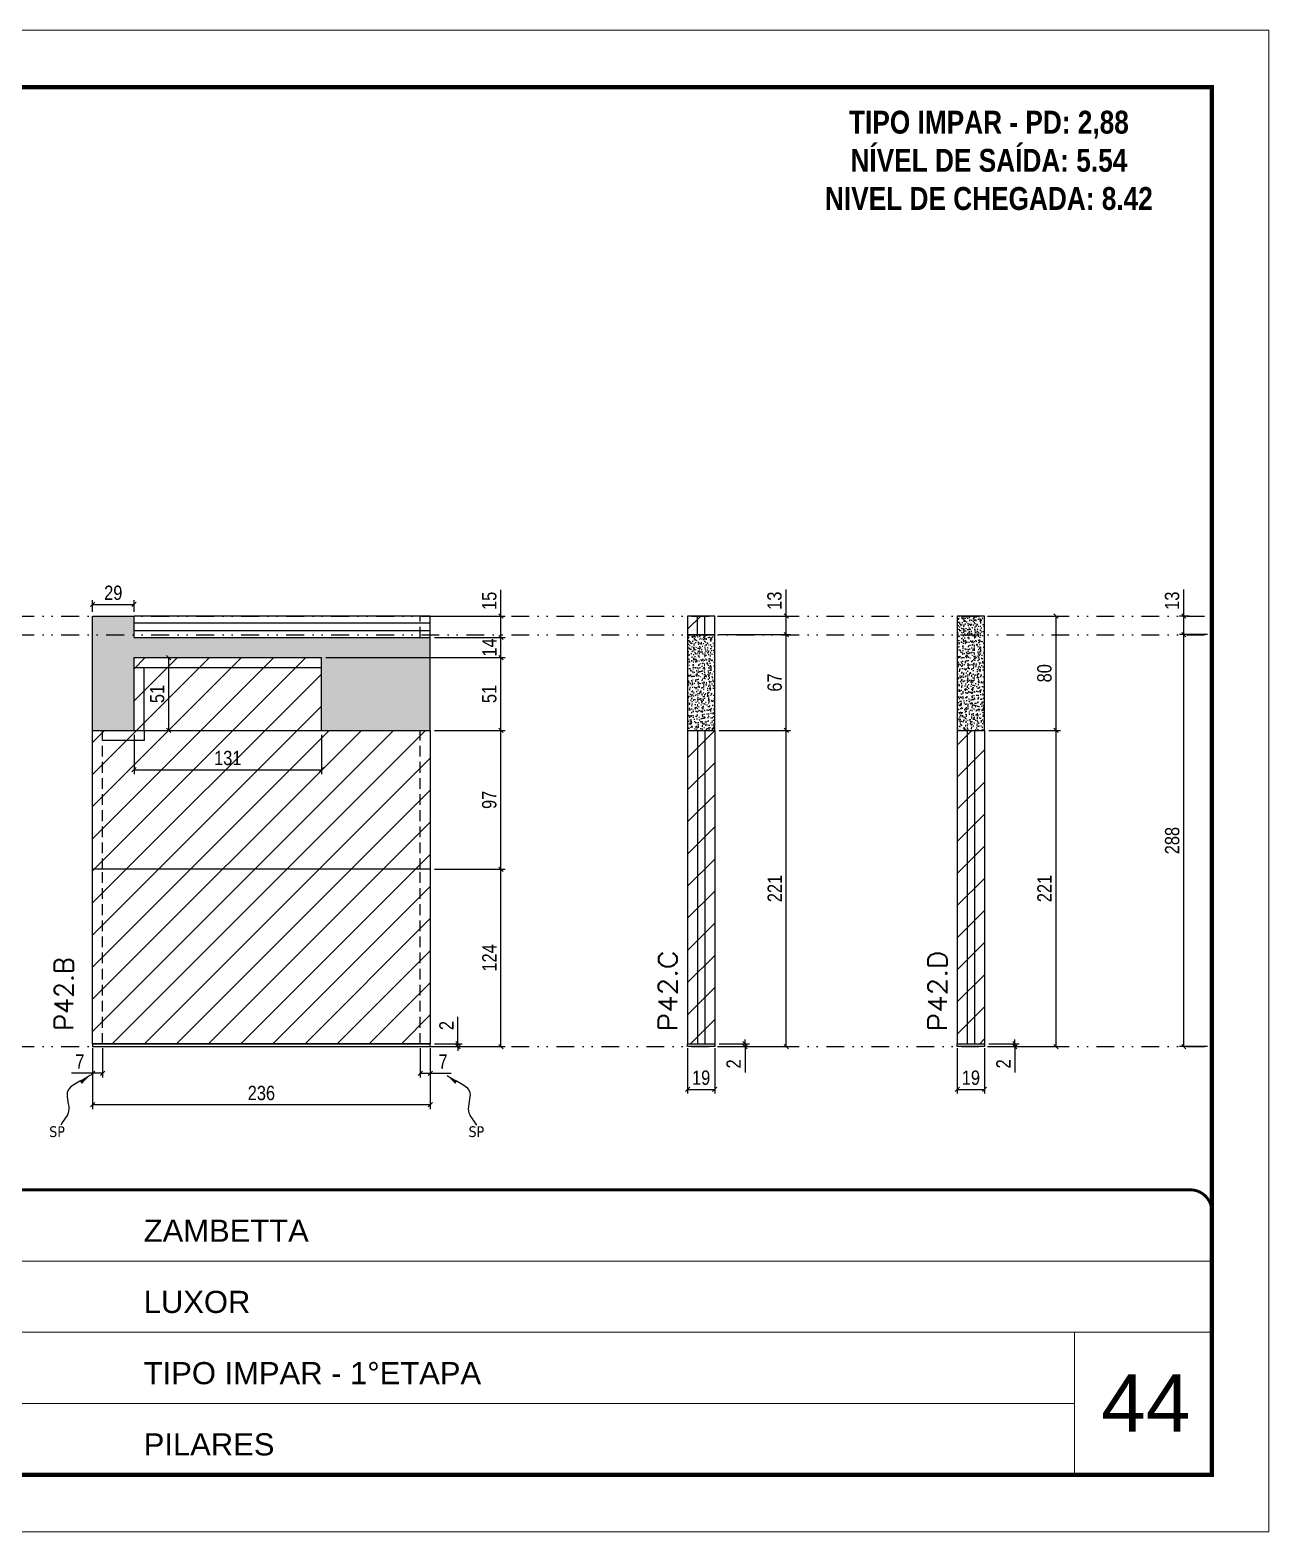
# Model space of a CAD drawing. Extents: x 14400 to 24104, y -21631 to 6985.
# Drawn here: x 19788 to 20653, y -5551 to -4501 of the extents above; entities that cross this region are included whole.
import ezdxf

# ---------------------------------------------------------------- set-up
doc = ezdxf.new("R2010")
doc.units = 0
for name, pattern in [('CONTINUO', [0]), ('DASHED', [0.75, 0.5, -0.25]), ('DIVIDE2', [0.625, 0.25, -0.125, 0, -0.125, 0, -0.125]), ('HIDDEN', [0.375, 0.25, -0.125])]:
    doc.linetypes.add(name, pattern=pattern)
for name, color, linetype, lineweight in [('CARIMBO', 255, 'Continuous', 9), ('Folhas', 255, 'Continuous', 9), ('Hachura', 251, 'Continuous', 9), ('SARRAFO DE PRESSAO', 251, 'DASHED', 9), ('Texto Seção', 7, 'Continuous', 15)]:
    doc.layers.add(name, color=color, linetype=linetype, lineweight=lineweight)
for name, color, linetype in [('COTA', 241, 'Continuous'), ('NOMENCLATURA', 7, 'Continuous'), ('Nível', 160, 'Continuous'), ('Painéis', 200, 'Continuous'), ('SARR_2.2x7', 40, 'Continuous'), ('Sarrafo de Pressão', 42, 'HIDDEN'), ('texto', 7, 'Continuous')]:
    doc.layers.add(name, color=color, linetype=linetype)
doc.styles.add('ARIAL', font='arial.ttf')
doc.styles.add('COTA TECNICA', font='techl___.ttf', dxfattribs={"height": 10})
doc.styles.add('COTA TECNICA-50', font='techl___.ttf', dxfattribs={"height": 10})
doc.styles.add('REGUA-120', font='ROMANS.shx', dxfattribs={"height": 15})
doc.styles.add('ROMANC', font='techb___.ttf', dxfattribs={"height": 2.5})
doc.styles.get("Standard").update_dxf_attribs({"font": 'arial.ttf'})
doc.dimstyles.new('COTA PAINEL-50', dxfattribs={"dimtxt": 10, "dimasz": 3, "dimexe": 3, "dimexo": 3, "dimgap": 3, "dimtad": 1, "dimdec": 1, "dimzin": 12, "dimdsep": 46, "dimtxsty": 'COTA TECNICA-50', "dimblk1": 'OBLIQUE', "dimblk2": 'OBLIQUE', "dimsah": 1, "dimcen": 0.9, "dimclrd": 4, "dimclre": 4, "dimclrt": 240, "dimadec": 1, "dimazin": 3, "dimtfac": 1, "dimtdec": 1, "dimtmove": 0, "dimatfit": 3, "dimfxl": 1, "dimtolj": 1, "dimtzin": 12, "dimarcsym": 0})
doc.dimstyles.new('PAINEL', dxfattribs={"dimtxt": 10, "dimasz": 3, "dimexe": 3, "dimexo": 3, "dimgap": 3, "dimtad": 1, "dimdec": 1, "dimzin": 12, "dimdsep": 46, "dimtxsty": 'COTA TECNICA', "dimblk1": 'OBLIQUE', "dimblk2": 'OBLIQUE', "dimsah": 1, "dimcen": 0.9, "dimclrd": 4, "dimclre": 4, "dimclrt": 240, "dimadec": 1, "dimazin": 3, "dimtfac": 1, "dimtdec": 1, "dimtmove": 0, "dimatfit": 3, "dimfxl": 1, "dimtolj": 1, "dimtzin": 12, "dimarcsym": 0})
doc.dimstyles.get("Standard").update_dxf_attribs({"dimtxt": 0.18, "dimasz": 0.18, "dimexe": 0.18, "dimexo": 0.0625, "dimgap": 0.09, "dimtad": 0, "dimtih": 1, "dimtoh": 1, "dimdec": 4, "dimzin": 0, "dimdsep": 46, "dimtxsty": 'Standard', "dimcen": 0.09, "dimadec": 0, "dimazin": 0, "dimtfac": 1, "dimtdec": 4, "dimtofl": 0, "dimtmove": 0, "dimatfit": 3, "dimfxl": 1, "dimtolj": 1, "dimtzin": 0, "dimarcsym": 0})

# ---------------------------------------------------------------- blocks, each defined once
blk = doc.blocks.new('9999999999')
at = {"color": 30, "linetype": 'CONTINUO'}
for p, q in [((98564.6, 34379.6), (99584, 34379.6)), ((98564.6, 34329.8), (99488, 34329.8)), ((99584, 34329.8), (99488, 34329.8)), ((99488, 34329.8), (99488, 34230.2)), ((98564.6, 34280), (99488, 34280))]:
    blk.add_line(p, q, dxfattribs=at)
at = {"color": 30, "linetype": 'CONTINUO', "const_width": 2}
blk.add_lwpolyline([(99584, 34230.2), (99584, 34414.4, 0.414214), (99569, 34429.4), (98229, 34429.4, 0.414214), (98214, 34414.4), (98214, 34245.2, 0.414214), (98229, 34230.2), (99584, 34230.2)], format="xyb", dxfattribs=at)
at = {"layer": 'Folhas'}
blk.add_lwpolyline([(98139, 34190.2), (99624, 34190.2), (99624, 35240.2), (98139, 35240.2)], close=True, dxfattribs=at)
at = {"layer": 'Folhas', "color": 30, "const_width": 3}
blk.add_lwpolyline([(98214, 34230.2), (99584, 34230.2), (99584, 35200.2), (98214, 35200.2)], close=True, dxfattribs=at)
at = {"color": 7, "linetype": 'Continuous', "ltscale": 5, "style": 'ARIAL'}
for s, height, p in [('ZAMBETTA', 15.48, (98837.7, 34393.1)), ('LUXOR', 15.48, (98837.7, 34343.3)), ('TIPO IMPAR - 1°ETAPA', 15.483, (98837.7, 34293.5)), ('PILARES', 15.48, (98837.7, 34243.7))]:
    blk.add_text(s, height=height, dxfattribs=at).set_placement(p)
blk = doc.blocks.new('_Oblique')
at = {"color": 0, "linetype": 'ByBlock', "lineweight": -2}
blk.add_line((-0.5, -0.5), (0.5, 0.5), dxfattribs=at)
blk = doc.blocks.new('*D2076')
at = {"layer": 'COTA', "color": 4, "lineweight": -2, "transparency": 16777216}
for p, q in [((20610.5, -4923.7), (20591, -4923.7)), ((20594, -5211.7), (20594, -4923.7)), ((20610.5, -5211.7), (20591, -5211.7))]:
    blk.add_line(p, q, dxfattribs=at)
at = {"layer": 'Defpoints', "color": 0, "transparency": 16777216}
for p in [(20594, -4923.7), (20613.5, -4923.7), (20613.5, -5211.7)]:
    blk.add_point(p, dxfattribs=at)
at = {"layer": 'COTA', "color": 4, "lineweight": -2, "transparency": 16777216, "xscale": 3, "yscale": 3, "zscale": 3}
for p, rotation in [((20594, -4923.7), 90), ((20594, -5211.7), 270)]:
    blk.add_blockref('_Oblique', p, dxfattribs=dict(at, rotation=rotation))
at = {"layer": 'COTA', "color": 240, "transparency": 16777216, "insert": (20585.9, -5067.7), "char_height": 10, "attachment_point": 5, "rotation": 90, "style": 'COTA TECNICA'}
blk.add_mtext('\\A1;288', dxfattribs=at)
blk = doc.blocks.new('*D2084')
at = {"layer": 'COTA', "color": 4, "lineweight": -2, "transparency": 16777216}
for p, q in [((19831.4, -5212.7), (19831.4, -5255.4)), ((20067.4, -5212.7), (20067.4, -5255.4)), ((20067.4, -5252.4), (19831.4, -5252.4))]:
    blk.add_line(p, q, dxfattribs=at)
at = {"layer": 'Defpoints', "color": 0, "transparency": 16777216}
for p in [(19831.4, -5209.7), (20067.4, -5209.7), (19831.4, -5252.4)]:
    blk.add_point(p, dxfattribs=at)
at = {"layer": 'COTA', "color": 4, "lineweight": -2, "transparency": 16777216, "xscale": 3, "yscale": 3, "zscale": 3, "rotation": 180}
blk.add_blockref('_Oblique', (19831.4, -5252.4), dxfattribs=at)
at = {"layer": 'COTA', "color": 4, "lineweight": -2, "transparency": 16777216, "xscale": 3, "yscale": 3, "zscale": 3}
blk.add_blockref('_Oblique', (20067.4, -5252.4), dxfattribs=at)
at = {"layer": 'COTA', "color": 240, "transparency": 16777216, "insert": (19949.4, -5244.2), "char_height": 10, "attachment_point": 5, "style": 'COTA TECNICA'}
blk.add_mtext('\\A1;236', dxfattribs=at)
blk = doc.blocks.new('*D2085')
at = {"layer": 'COTA', "color": 4, "lineweight": -2, "transparency": 16777216}
for p, q in [((20060.4, -5212.7), (20060.4, -5233.3)), ((20067.4, -5214.7), (20067.4, -5233.3)), ((20060.4, -5230.3), (20067.4, -5230.3)), ((20067.4, -5230.3), (20082.1, -5230.3))]:
    blk.add_line(p, q, dxfattribs=at)
at = {"layer": 'Defpoints', "color": 0, "transparency": 16777216}
for p in [(20060.4, -5209.7), (20067.4, -5211.7), (20067.4, -5230.3)]:
    blk.add_point(p, dxfattribs=at)
at = {"layer": 'COTA', "color": 4, "lineweight": -2, "transparency": 16777216, "xscale": 3, "yscale": 3, "zscale": 3, "rotation": 180}
blk.add_blockref('_Oblique', (20060.4, -5230.3), dxfattribs=at)
at = {"layer": 'COTA', "color": 4, "lineweight": -2, "transparency": 16777216, "xscale": 3, "yscale": 3, "zscale": 3}
blk.add_blockref('_Oblique', (20067.4, -5230.3), dxfattribs=at)
at = {"layer": 'COTA', "color": 240, "transparency": 16777216, "insert": (20076.3, -5222.2), "char_height": 10, "attachment_point": 5, "style": 'COTA TECNICA-50'}
blk.add_mtext('\\A1;7', dxfattribs=at)
blk = doc.blocks.new('*D2086')
at = {"layer": 'COTA', "color": 4, "lineweight": -2, "transparency": 16777216}
for p, q in [((19831.4, -5214.7), (19831.4, -5233.3)), ((19838.4, -5212.7), (19838.4, -5233.3)), ((19831.4, -5230.3), (19816.7, -5230.3)), ((19838.4, -5230.3), (19831.4, -5230.3))]:
    blk.add_line(p, q, dxfattribs=at)
at = {"layer": 'Defpoints', "color": 0, "transparency": 16777216}
for p in [(19831.4, -5211.7), (19838.4, -5209.7), (19831.4, -5230.3)]:
    blk.add_point(p, dxfattribs=at)
at = {"layer": 'COTA', "color": 4, "lineweight": -2, "transparency": 16777216, "xscale": 3, "yscale": 3, "zscale": 3, "rotation": 180}
blk.add_blockref('_Oblique', (19831.4, -5230.3), dxfattribs=at)
at = {"layer": 'COTA', "color": 4, "lineweight": -2, "transparency": 16777216, "xscale": 3, "yscale": 3, "zscale": 3}
blk.add_blockref('_Oblique', (19838.4, -5230.3), dxfattribs=at)
at = {"layer": 'COTA', "color": 240, "transparency": 16777216, "insert": (19822.5, -5222.2), "char_height": 10, "attachment_point": 5, "style": 'COTA TECNICA-50'}
blk.add_mtext('\\A1;7', dxfattribs=at)
blk = doc.blocks.new('*D2088')
at = {"layer": 'COTA', "color": 4, "linetype": 'ByBlock', "lineweight": -2, "transparency": 16777216}
for p, q in [((20070.4, -5087.7), (20119.8, -5087.7)), ((20116.8, -5211.7), (20116.8, -5087.7)), ((20070.4, -5211.7), (20119.8, -5211.7))]:
    blk.add_line(p, q, dxfattribs=at)
at = {"layer": 'Defpoints', "color": 0, "linetype": 'ByBlock', "transparency": 16777216}
for p in [(20067.4, -5087.7), (20116.8, -5087.7), (20067.4, -5211.7)]:
    blk.add_point(p, dxfattribs=at)
at = {"layer": 'COTA', "color": 4, "linetype": 'ByBlock', "lineweight": -2, "transparency": 16777216, "xscale": 3, "yscale": 3, "zscale": 3}
for p, rotation in [((20116.8, -5087.7), 90), ((20116.8, -5211.7), 270)]:
    blk.add_blockref('_Oblique', p, dxfattribs=dict(at, rotation=rotation))
at = {"layer": 'COTA', "color": 240, "linetype": 'ByBlock', "transparency": 16777216, "insert": (20108.7, -5149.7), "char_height": 10, "attachment_point": 5, "rotation": 90, "style": 'COTA TECNICA'}
blk.add_mtext('\\A1;124', dxfattribs=at)
blk = doc.blocks.new('*D2087')
at = {"layer": 'COTA', "color": 4, "lineweight": -2, "transparency": 16777216}
for p, q in [((20086.7, -5209.7), (20086.7, -5190.9)), ((20070.4, -5209.7), (20089.7, -5209.7)), ((20070.4, -5211.7), (20089.7, -5211.7)), ((20086.7, -5211.7), (20086.7, -5209.7)), ((20086.7, -5211.7), (20086.7, -5214.7))]:
    blk.add_line(p, q, dxfattribs=at)
at = {"layer": 'Defpoints', "color": 0, "transparency": 16777216}
for p in [(20067.4, -5209.7), (20067.4, -5211.7), (20086.7, -5211.7)]:
    blk.add_point(p, dxfattribs=at)
at = {"layer": 'COTA', "color": 4, "lineweight": -2, "transparency": 16777216, "xscale": 3, "yscale": 3, "zscale": 3}
for p, rotation in [((20086.7, -5209.7), 270), ((20086.7, -5211.7), 90)]:
    blk.add_blockref('_Oblique', p, dxfattribs=dict(at, rotation=rotation))
at = {"layer": 'COTA', "color": 240, "transparency": 16777216, "insert": (20078.7, -5197), "char_height": 10, "attachment_point": 5, "rotation": 90, "style": 'COTA TECNICA-50'}
blk.add_mtext('\\A1;2', dxfattribs=at)
blk = doc.blocks.new('*D2089')
at = {"layer": 'COTA', "color": 4, "linetype": 'ByBlock', "lineweight": -2, "transparency": 16777216}
for p, q in [((20070.4, -5087.7), (20119.8, -5087.7)), ((20116.8, -5211.7), (20116.8, -5087.7)), ((20070.4, -5211.7), (20119.8, -5211.7))]:
    blk.add_line(p, q, dxfattribs=at)
at = {"layer": 'Defpoints', "color": 0, "linetype": 'ByBlock', "transparency": 16777216}
for p in [(20067.4, -5087.7), (20116.8, -5087.7), (20067.4, -5211.7)]:
    blk.add_point(p, dxfattribs=at)
at = {"layer": 'COTA', "color": 4, "linetype": 'ByBlock', "lineweight": -2, "transparency": 16777216, "xscale": 3, "yscale": 3, "zscale": 3}
for p, rotation in [((20116.8, -5087.7), 90), ((20116.8, -5211.7), 270)]:
    blk.add_blockref('_Oblique', p, dxfattribs=dict(at, rotation=rotation))
at = {"layer": 'COTA', "color": 240, "linetype": 'ByBlock', "transparency": 16777216, "insert": (20108.7, -5149.7), "char_height": 10, "attachment_point": 5, "rotation": 90, "style": 'COTA TECNICA'}
blk.add_mtext('\\A1;124', dxfattribs=at)
blk = doc.blocks.new('*D2090')
at = {"layer": 'COTA', "color": 4, "lineweight": -2, "transparency": 16777216}
for p, q in [((19863.4, -4939.7), (19887.7, -4939.7)), ((19884.7, -4990.7), (19884.7, -4939.7)), ((19863.4, -4990.7), (19887.7, -4990.7))]:
    blk.add_line(p, q, dxfattribs=at)
at = {"layer": 'Defpoints', "color": 0, "transparency": 16777216}
for p in [(19860.4, -4939.7), (19884.7, -4939.7), (19860.4, -4990.7)]:
    blk.add_point(p, dxfattribs=at)
at = {"layer": 'COTA', "color": 4, "lineweight": -2, "transparency": 16777216, "xscale": 3, "yscale": 3, "zscale": 3}
for p, rotation in [((19884.7, -4939.7), 90), ((19884.7, -4990.7), 270)]:
    blk.add_blockref('_Oblique', p, dxfattribs=dict(at, rotation=rotation))
at = {"layer": 'COTA', "color": 240, "transparency": 16777216, "insert": (19876.6, -4965.2), "char_height": 10, "attachment_point": 5, "rotation": 90, "style": 'COTA TECNICA'}
blk.add_mtext('\\A1;51', dxfattribs=at)
blk = doc.blocks.new('*D2091')
at = {"layer": 'COTA', "color": 4, "lineweight": -2, "transparency": 16777216}
for p, q in [((20247.2, -5212.7), (20247.2, -5244.6)), ((20266.2, -5212.7), (20266.2, -5244.6)), ((20247.2, -5241.6), (20266.2, -5241.6))]:
    blk.add_line(p, q, dxfattribs=at)
at = {"layer": 'Defpoints', "color": 0, "transparency": 16777216}
for p in [(20247.2, -5209.7), (20266.2, -5209.7), (20266.2, -5241.6)]:
    blk.add_point(p, dxfattribs=at)
at = {"layer": 'COTA', "color": 4, "lineweight": -2, "transparency": 16777216, "xscale": 3, "yscale": 3, "zscale": 3, "rotation": 180}
blk.add_blockref('_Oblique', (20247.2, -5241.6), dxfattribs=at)
at = {"layer": 'COTA', "color": 4, "lineweight": -2, "transparency": 16777216, "xscale": 3, "yscale": 3, "zscale": 3}
blk.add_blockref('_Oblique', (20266.2, -5241.6), dxfattribs=at)
at = {"layer": 'COTA', "color": 240, "transparency": 16777216, "insert": (20256.7, -5233.5), "char_height": 10, "attachment_point": 5, "style": 'COTA TECNICA'}
blk.add_mtext('\\A1;19', dxfattribs=at)
blk = doc.blocks.new('*D2092')
at = {"layer": 'COTA', "color": 4, "lineweight": -2, "transparency": 16777216}
for p, q in [((20287.4, -5209.7), (20287.4, -5206.7)), ((20269.2, -5209.7), (20290.4, -5209.7)), ((20269.2, -5211.7), (20290.4, -5211.7)), ((20287.4, -5209.7), (20287.4, -5211.7)), ((20287.4, -5211.7), (20287.4, -5229.9))]:
    blk.add_line(p, q, dxfattribs=at)
at = {"layer": 'Defpoints', "color": 0, "transparency": 16777216}
for p in [(20266.2, -5209.7), (20266.2, -5211.7), (20287.4, -5209.7)]:
    blk.add_point(p, dxfattribs=at)
at = {"layer": 'COTA', "color": 4, "lineweight": -2, "transparency": 16777216, "xscale": 3, "yscale": 3, "zscale": 3}
for p, rotation in [((20287.4, -5209.7), 270), ((20287.4, -5211.7), 90)]:
    blk.add_blockref('_Oblique', p, dxfattribs=dict(at, rotation=rotation))
at = {"layer": 'COTA', "color": 240, "transparency": 16777216, "insert": (20279.4, -5223.8), "char_height": 10, "attachment_point": 5, "rotation": 90, "style": 'COTA TECNICA-50'}
blk.add_mtext('\\A1;2', dxfattribs=at)
blk = doc.blocks.new('*D2093')
at = {"layer": 'COTA', "color": 4, "lineweight": -2, "transparency": 16777216}
for p, q in [((20269.2, -4990.7), (20319.2, -4990.7)), ((20316.2, -5211.7), (20316.2, -4990.7)), ((20269.2, -5211.7), (20319.2, -5211.7))]:
    blk.add_line(p, q, dxfattribs=at)
at = {"layer": 'Defpoints', "color": 0, "transparency": 16777216}
for p in [(20266.2, -4990.7), (20316.2, -4990.7), (20266.2, -5211.7)]:
    blk.add_point(p, dxfattribs=at)
at = {"layer": 'COTA', "color": 4, "lineweight": -2, "transparency": 16777216, "xscale": 3, "yscale": 3, "zscale": 3}
for p, rotation in [((20316.2, -4990.7), 90), ((20316.2, -5211.7), 270)]:
    blk.add_blockref('_Oblique', p, dxfattribs=dict(at, rotation=rotation))
at = {"layer": 'COTA', "color": 240, "transparency": 16777216, "insert": (20308.1, -5101.2), "char_height": 10, "attachment_point": 5, "rotation": 90, "style": 'COTA TECNICA-50'}
blk.add_mtext('\\A1;221', dxfattribs=at)
blk = doc.blocks.new('*D2094')
at = {"layer": 'COTA', "color": 4, "lineweight": -2, "transparency": 16777216}
for p, q in [((20269.2, -4923.7), (20319.2, -4923.7)), ((20316.2, -4990.7), (20316.2, -4923.7)), ((20269.2, -4990.7), (20319.2, -4990.7))]:
    blk.add_line(p, q, dxfattribs=at)
at = {"layer": 'Defpoints', "color": 0, "transparency": 16777216}
for p in [(20266.2, -4923.7), (20316.2, -4923.7), (20266.2, -4990.7)]:
    blk.add_point(p, dxfattribs=at)
at = {"layer": 'COTA', "color": 4, "lineweight": -2, "transparency": 16777216, "xscale": 3, "yscale": 3, "zscale": 3}
for p, rotation in [((20316.2, -4923.7), 90), ((20316.2, -4990.7), 270)]:
    blk.add_blockref('_Oblique', p, dxfattribs=dict(at, rotation=rotation))
at = {"layer": 'COTA', "color": 240, "transparency": 16777216, "insert": (20308.1, -4957.2), "char_height": 10, "attachment_point": 5, "rotation": 90, "style": 'COTA TECNICA'}
blk.add_mtext('\\A1;67', dxfattribs=at)
blk = doc.blocks.new('*D2095')
at = {"layer": 'COTA', "color": 4, "lineweight": -2, "transparency": 16777216}
for p, q in [((20316.2, -4910.7), (20316.2, -4892.2)), ((20269.2, -4910.7), (20319.2, -4910.7)), ((20316.2, -4923.7), (20316.2, -4910.7)), ((20269.2, -4923.7), (20319.2, -4923.7))]:
    blk.add_line(p, q, dxfattribs=at)
at = {"layer": 'Defpoints', "color": 0, "transparency": 16777216}
for p in [(20266.2, -4910.7), (20316.2, -4910.7), (20266.2, -4923.7)]:
    blk.add_point(p, dxfattribs=at)
at = {"layer": 'COTA', "color": 4, "lineweight": -2, "transparency": 16777216, "xscale": 3, "yscale": 3, "zscale": 3}
for p, rotation in [((20316.2, -4910.7), 90), ((20316.2, -4923.7), 270)]:
    blk.add_blockref('_Oblique', p, dxfattribs=dict(at, rotation=rotation))
at = {"layer": 'COTA', "color": 240, "transparency": 16777216, "insert": (20308, -4900), "char_height": 10, "attachment_point": 5, "rotation": 90, "style": 'COTA TECNICA'}
blk.add_mtext('\\A1;13', dxfattribs=at)
blk = doc.blocks.new('*D2096')
at = {"layer": 'COTA', "color": 4, "lineweight": -2, "transparency": 16777216}
for p, q in [((20435.7, -5212.7), (20435.7, -5244.6)), ((20454.7, -5212.7), (20454.7, -5244.6)), ((20435.7, -5241.6), (20454.7, -5241.6))]:
    blk.add_line(p, q, dxfattribs=at)
at = {"layer": 'Defpoints', "color": 0, "transparency": 16777216}
for p in [(20435.7, -5209.7), (20454.7, -5209.7), (20454.7, -5241.6)]:
    blk.add_point(p, dxfattribs=at)
at = {"layer": 'COTA', "color": 4, "lineweight": -2, "transparency": 16777216, "xscale": 3, "yscale": 3, "zscale": 3, "rotation": 180}
blk.add_blockref('_Oblique', (20435.7, -5241.6), dxfattribs=at)
at = {"layer": 'COTA', "color": 4, "lineweight": -2, "transparency": 16777216, "xscale": 3, "yscale": 3, "zscale": 3}
blk.add_blockref('_Oblique', (20454.7, -5241.6), dxfattribs=at)
at = {"layer": 'COTA', "color": 240, "transparency": 16777216, "insert": (20445.2, -5233.5), "char_height": 10, "attachment_point": 5, "style": 'COTA TECNICA'}
blk.add_mtext('\\A1;19', dxfattribs=at)
blk = doc.blocks.new('*D2097')
at = {"layer": 'COTA', "color": 4, "lineweight": -2, "transparency": 16777216}
for p, q in [((20475.9, -5209.7), (20475.9, -5206.7)), ((20457.7, -5209.7), (20478.9, -5209.7)), ((20457.7, -5211.7), (20478.9, -5211.7)), ((20475.9, -5209.7), (20475.9, -5211.7)), ((20475.9, -5211.7), (20475.9, -5229.9))]:
    blk.add_line(p, q, dxfattribs=at)
at = {"layer": 'Defpoints', "color": 0, "transparency": 16777216}
for p in [(20454.7, -5209.7), (20454.7, -5211.7), (20475.9, -5209.7)]:
    blk.add_point(p, dxfattribs=at)
at = {"layer": 'COTA', "color": 4, "lineweight": -2, "transparency": 16777216, "xscale": 3, "yscale": 3, "zscale": 3}
for p, rotation in [((20475.9, -5209.7), 270), ((20475.9, -5211.7), 90)]:
    blk.add_blockref('_Oblique', p, dxfattribs=dict(at, rotation=rotation))
at = {"layer": 'COTA', "color": 240, "transparency": 16777216, "insert": (20467.9, -5223.8), "char_height": 10, "attachment_point": 5, "rotation": 90, "style": 'COTA TECNICA-50'}
blk.add_mtext('\\A1;2', dxfattribs=at)
blk = doc.blocks.new('*D2098')
at = {"layer": 'COTA', "color": 4, "lineweight": -2, "transparency": 16777216}
for p, q in [((20457.7, -4990.7), (20507.7, -4990.7)), ((20504.7, -5211.7), (20504.7, -4990.7)), ((20457.7, -5211.7), (20507.7, -5211.7))]:
    blk.add_line(p, q, dxfattribs=at)
at = {"layer": 'Defpoints', "color": 0, "transparency": 16777216}
for p in [(20454.7, -4990.7), (20504.7, -4990.7), (20454.7, -5211.7)]:
    blk.add_point(p, dxfattribs=at)
at = {"layer": 'COTA', "color": 4, "lineweight": -2, "transparency": 16777216, "xscale": 3, "yscale": 3, "zscale": 3}
for p, rotation in [((20504.7, -4990.7), 90), ((20504.7, -5211.7), 270)]:
    blk.add_blockref('_Oblique', p, dxfattribs=dict(at, rotation=rotation))
at = {"layer": 'COTA', "color": 240, "transparency": 16777216, "insert": (20496.6, -5101.2), "char_height": 10, "attachment_point": 5, "rotation": 90, "style": 'COTA TECNICA-50'}
blk.add_mtext('\\A1;221', dxfattribs=at)
blk = doc.blocks.new('*D2099')
at = {"layer": 'COTA', "color": 4, "lineweight": -2, "transparency": 16777216}
for p, q in [((20457.7, -4910.7), (20507.7, -4910.7)), ((20504.7, -4990.7), (20504.7, -4910.7)), ((20457.7, -4990.7), (20507.7, -4990.7))]:
    blk.add_line(p, q, dxfattribs=at)
at = {"layer": 'Defpoints', "color": 0, "transparency": 16777216}
for p in [(20454.7, -4910.7), (20504.7, -4910.7), (20454.7, -4990.7)]:
    blk.add_point(p, dxfattribs=at)
at = {"layer": 'COTA', "color": 4, "lineweight": -2, "transparency": 16777216, "xscale": 3, "yscale": 3, "zscale": 3}
for p, rotation in [((20504.7, -4910.7), 90), ((20504.7, -4990.7), 270)]:
    blk.add_blockref('_Oblique', p, dxfattribs=dict(at, rotation=rotation))
at = {"layer": 'COTA', "color": 240, "transparency": 16777216, "insert": (20496.6, -4950.7), "char_height": 10, "attachment_point": 5, "rotation": 90, "style": 'COTA TECNICA'}
blk.add_mtext('\\A1;80', dxfattribs=at)
blk = doc.blocks.new('*D2100')
at = {"layer": 'COTA', "color": 4, "lineweight": -2, "transparency": 16777216}
for p, q in [((20070.4, -4990.7), (20119.8, -4990.7)), ((20116.8, -5087.7), (20116.8, -4990.7)), ((20070.4, -5087.7), (20119.8, -5087.7))]:
    blk.add_line(p, q, dxfattribs=at)
at = {"layer": 'Defpoints', "color": 0, "transparency": 16777216}
for p in [(20067.4, -4990.7), (20116.8, -4990.7), (20067.4, -5087.7)]:
    blk.add_point(p, dxfattribs=at)
at = {"layer": 'COTA', "color": 4, "lineweight": -2, "transparency": 16777216, "xscale": 3, "yscale": 3, "zscale": 3}
for p, rotation in [((20116.8, -4990.7), 90), ((20116.8, -5087.7), 270)]:
    blk.add_blockref('_Oblique', p, dxfattribs=dict(at, rotation=rotation))
at = {"layer": 'COTA', "color": 240, "transparency": 16777216, "insert": (20108.7, -5039.2), "char_height": 10, "attachment_point": 5, "rotation": 90, "style": 'COTA TECNICA'}
blk.add_mtext('\\A1;97', dxfattribs=at)
blk = doc.blocks.new('*D2101')
at = {"layer": 'COTA', "color": 4, "lineweight": -2, "transparency": 16777216}
for p, q in [((19994.4, -4939.7), (20119.8, -4939.7)), ((20116.8, -4990.7), (20116.8, -4939.7)), ((20070.4, -4990.7), (20119.8, -4990.7))]:
    blk.add_line(p, q, dxfattribs=at)
at = {"layer": 'Defpoints', "color": 0, "transparency": 16777216}
for p in [(19991.4, -4939.7), (20116.8, -4939.7), (20067.4, -4990.7)]:
    blk.add_point(p, dxfattribs=at)
at = {"layer": 'COTA', "color": 4, "lineweight": -2, "transparency": 16777216, "xscale": 3, "yscale": 3, "zscale": 3}
for p, rotation in [((20116.8, -4939.7), 90), ((20116.8, -4990.7), 270)]:
    blk.add_blockref('_Oblique', p, dxfattribs=dict(at, rotation=rotation))
at = {"layer": 'COTA', "color": 240, "transparency": 16777216, "insert": (20108.7, -4965.2), "char_height": 10, "attachment_point": 5, "rotation": 90, "style": 'COTA TECNICA'}
blk.add_mtext('\\A1;51', dxfattribs=at)
blk = doc.blocks.new('*D2102')
at = {"layer": 'COTA', "color": 4, "lineweight": -2, "transparency": 16777216}
for p, q in [((20070.4, -4925.7), (20119.8, -4925.7)), ((20116.8, -4939.7), (20116.8, -4925.7)), ((19994.4, -4939.7), (20119.8, -4939.7))]:
    blk.add_line(p, q, dxfattribs=at)
at = {"layer": 'Defpoints', "color": 0, "transparency": 16777216}
for p in [(20067.4, -4925.7), (20116.8, -4925.7), (19991.4, -4939.7)]:
    blk.add_point(p, dxfattribs=at)
at = {"layer": 'COTA', "color": 4, "lineweight": -2, "transparency": 16777216, "xscale": 3, "yscale": 3, "zscale": 3}
for p, rotation in [((20116.8, -4925.7), 90), ((20116.8, -4939.7), 270)]:
    blk.add_blockref('_Oblique', p, dxfattribs=dict(at, rotation=rotation))
at = {"layer": 'COTA', "color": 240, "transparency": 16777216, "insert": (20108.7, -4932.7), "char_height": 10, "attachment_point": 5, "rotation": 90, "style": 'COTA TECNICA'}
blk.add_mtext('\\A1;14', dxfattribs=at)
blk = doc.blocks.new('*D3569')
at = {"layer": 'COTA', "color": 4, "lineweight": -2, "transparency": 16777216}
for p, q in [((20594, -4910.7), (20594, -4892.2)), ((20597.7, -4910.7), (20591, -4910.7)), ((20594, -4923.7), (20594, -4910.7)), ((20597.7, -4923.7), (20591, -4923.7))]:
    blk.add_line(p, q, dxfattribs=at)
at = {"layer": 'Defpoints', "color": 0, "transparency": 16777216}
for p in [(20594, -4910.7), (20600.7, -4910.7), (20600.7, -4923.7)]:
    blk.add_point(p, dxfattribs=at)
at = {"layer": 'COTA', "color": 4, "lineweight": -2, "transparency": 16777216, "xscale": 3, "yscale": 3, "zscale": 3}
for p, rotation in [((20594, -4910.7), 90), ((20594, -4923.7), 270)]:
    blk.add_blockref('_Oblique', p, dxfattribs=dict(at, rotation=rotation))
at = {"layer": 'COTA', "color": 240, "transparency": 16777216, "insert": (20585.8, -4900), "char_height": 10, "attachment_point": 5, "rotation": 90, "style": 'COTA TECNICA'}
blk.add_mtext('\\A1;13', dxfattribs=at)
blk = doc.blocks.new('*D3570')
at = {"layer": 'COTA', "color": 4, "lineweight": -2, "transparency": 16777216}
for p, q in [((20116.8, -4910.7), (20116.8, -4892.4)), ((20070.4, -4910.7), (20119.8, -4910.7)), ((20116.8, -4925.7), (20116.8, -4910.7)), ((20070.4, -4925.7), (20119.8, -4925.7))]:
    blk.add_line(p, q, dxfattribs=at)
at = {"layer": 'Defpoints', "color": 0, "transparency": 16777216}
for p in [(20067.4, -4910.7), (20116.8, -4910.7), (20067.4, -4925.7)]:
    blk.add_point(p, dxfattribs=at)
at = {"layer": 'COTA', "color": 4, "lineweight": -2, "transparency": 16777216, "xscale": 3, "yscale": 3, "zscale": 3}
for p, rotation in [((20116.8, -4910.7), 90), ((20116.8, -4925.7), 270)]:
    blk.add_blockref('_Oblique', p, dxfattribs=dict(at, rotation=rotation))
at = {"layer": 'COTA', "color": 240, "transparency": 16777216, "insert": (20108.7, -4900.1), "char_height": 10, "attachment_point": 5, "rotation": 90, "style": 'COTA TECNICA'}
blk.add_mtext('\\A1;15', dxfattribs=at)
blk = doc.blocks.new('*D3571')
at = {"layer": 'COTA', "color": 4, "lineweight": -2, "transparency": 16777216}
for p, q in [((19860.4, -4993.7), (19860.4, -5021.2)), ((19991.4, -4993.7), (19991.4, -5021.2)), ((19860.4, -5018.2), (19991.4, -5018.2))]:
    blk.add_line(p, q, dxfattribs=at)
at = {"layer": 'Defpoints', "color": 0, "transparency": 16777216}
for p in [(19860.4, -4990.7), (19991.4, -4990.7), (19991.4, -5018.2)]:
    blk.add_point(p, dxfattribs=at)
at = {"layer": 'COTA', "color": 4, "lineweight": -2, "transparency": 16777216, "xscale": 3, "yscale": 3, "zscale": 3, "rotation": 180}
blk.add_blockref('_Oblique', (19860.4, -5018.2), dxfattribs=at)
at = {"layer": 'COTA', "color": 4, "lineweight": -2, "transparency": 16777216, "xscale": 3, "yscale": 3, "zscale": 3}
blk.add_blockref('_Oblique', (19991.4, -5018.2), dxfattribs=at)
at = {"layer": 'COTA', "color": 240, "transparency": 16777216, "insert": (19925.9, -5010), "char_height": 10, "attachment_point": 5, "style": 'COTA TECNICA'}
blk.add_mtext('\\A1;131', dxfattribs=at)
blk = doc.blocks.new('*D3572')
at = {"layer": 'COTA', "color": 4, "lineweight": -2, "transparency": 16777216}
for p, q in [((19831.4, -4907.7), (19831.4, -4899.6)), ((19831.4, -4902.6), (19860.4, -4902.6)), ((19860.4, -4907.7), (19860.4, -4899.6))]:
    blk.add_line(p, q, dxfattribs=at)
at = {"layer": 'Defpoints', "color": 0, "transparency": 16777216}
for p in [(19860.4, -4902.6), (19831.4, -4910.7), (19860.4, -4910.7)]:
    blk.add_point(p, dxfattribs=at)
at = {"layer": 'COTA', "color": 4, "lineweight": -2, "transparency": 16777216, "xscale": 3, "yscale": 3, "zscale": 3, "rotation": 180}
blk.add_blockref('_Oblique', (19831.4, -4902.6), dxfattribs=at)
at = {"layer": 'COTA', "color": 4, "lineweight": -2, "transparency": 16777216, "xscale": 3, "yscale": 3, "zscale": 3}
blk.add_blockref('_Oblique', (19860.4, -4902.6), dxfattribs=at)
at = {"layer": 'COTA', "color": 240, "transparency": 16777216, "insert": (19845.9, -4894.5), "char_height": 10, "attachment_point": 5, "style": 'COTA TECNICA'}
blk.add_mtext('\\A1;29', dxfattribs=at)

msp = doc.modelspace()

# ---------------------------------------------------------------- hatches: boundary and pattern name
at = {"layer": 'COTA'}
h = msp.add_hatch(dxfattribs=at)
h.set_pattern_fill('AR-CONC', color=256, scale=0.03)
h.paths.add_polyline_path([(19860.39, -4939.74), (19991.39, -4939.74), (19991.39, -4990.74), (20067.39, -4990.74), (20067.39, -4925.74), (19860.39, -4925.74), (19860.39, -4923.74), (19831.39, -4923.74), (19831.39, -4990.74), (19860.39, -4990.74)])
h.paths.add_polyline_path([(19860.39, -4910.74), (19831.39, -4910.74), (19831.39, -4923.74), (19860.39, -4923.74)])
h = msp.add_hatch(dxfattribs=at)
h.set_pattern_fill('AR-CONC', color=256, scale=0.03)
h.set_pattern_definition([(50, (1692.6367, -9203.601), (5.4655401, -0.4781726), [0.5715, -6.2865]), (355, (1692.6367, -9203.601), (-1.0573026, 5.7317054), [0.4572, -5.0292175]), (100.451445, (1693.092, -9203.6407), (4.4082374, 5.2535326), [0.4857003, -5.3427073]), (46.1842, (1692.6367, -9202.077), (8.1323712, -1.2612698), [0.85725, -9.42975]), (96.635558, (1693.314, -9202.182), (7.122124, 7.4227837), [0.7285507, -8.0140682]), (351.18415, (1692.637, -9202.077), (7.122124, 7.4227837), [0.685799, -7.543792]), (21, (1693.3987, -9202.458), (4.5484317, -3.0679559), [0.5715, -6.2865]), (326, (1693.3987, -9202.458), (1.8540609, 5.525639), [0.4572, -5.0292]), (71.451445, (1693.7777, -9202.7135), (6.4024926, 2.457683), [0.4857003, -5.3426981]), (37.5, (1692.6367, -9203.6009), (0.0926581, 2.53665117), [0, -4.96824, 0, -5.1054, 0, -5.04825]), (7.5, (1692.6367, -9203.6009), (2.00458988, 3.00541724), [0, -2.91084, 0, -4.85394, 0, -1.92405]), (327.5, (1690.9374, -9203.6009), (4.06771786, -0.17186232), [0, -1.905, 0, -5.9436, 0, -7.8867]), (317.5, (1690.1754, -9203.601), (4.44387544, 0.7627947), [0, -2.4765, 0, -3.94716, 0, -5.6007])])
h.paths.add_polyline_path([(20454.69, -4910.74), (20435.69, -4910.74), (20435.69, -4990.74), (20454.69, -4990.74)])
h = msp.add_hatch(dxfattribs=at)
h.set_pattern_fill('AR-CONC', color=256, scale=0.03)
h.set_pattern_definition([(50, (1504.1363, -9216.601), (5.4655401, -0.4781726), [0.5715, -6.2865]), (355, (1504.1363, -9216.601), (-1.0573026, 5.7317054), [0.4572, -5.0292175]), (100.451445, (1504.592, -9216.6407), (4.4082374, 5.2535326), [0.4857003, -5.3427073]), (46.1842, (1504.136, -9215.077), (8.1323712, -1.2612698), [0.85725, -9.42975]), (96.635558, (1504.814, -9215.182), (7.122124, 7.4227837), [0.7285507, -8.0140682]), (351.18415, (1504.136, -9215.077), (7.122124, 7.4227837), [0.685799, -7.543792]), (21, (1504.8983, -9215.458), (4.5484317, -3.0679559), [0.5715, -6.2865]), (326, (1504.8983, -9215.458), (1.8540609, 5.525639), [0.4572, -5.0292]), (71.451445, (1505.2773, -9215.7135), (6.4024926, 2.457683), [0.4857003, -5.3426981]), (37.5, (1504.1363, -9216.6009), (0.0926581, 2.53665117), [0, -4.96824, 0, -5.1054, 0, -5.04825]), (7.5, (1504.1363, -9216.6009), (2.00458988, 3.00541724), [0, -2.91084, 0, -4.85394, 0, -1.92405]), (327.5, (1502.437, -9216.6009), (4.06771786, -0.17186232), [0, -1.905, 0, -5.9436, 0, -7.8867]), (317.5, (1501.675, -9216.601), (4.44387544, 0.7627947), [0, -2.4765, 0, -3.94716, 0, -5.6007])])
h.paths.add_polyline_path([(20266.19, -4923.74), (20247.19, -4923.74), (20247.19, -4990.74), (20266.19, -4990.74)])
at = {"layer": 'Hachura', "linetype": 'ByBlock'}
h = msp.add_hatch(dxfattribs=at)
h.set_pattern_fill('ANSI31', color=256, scale=5)
h.paths.add_polyline_path([(19611.39, -4990.74), (19375.39, -4990.74), (19375.39, -5087.74), (19611.39, -5087.74)])
h.paths.add_polyline_path([(19611.39, -5087.74), (19375.39, -5087.74), (19375.39, -5209.74), (19611.39, -5209.74)])
h.paths.add_polyline_path([(20067.39, -5087.74), (19831.39, -5087.74), (19831.39, -5209.74), (20067.39, -5209.74)])
h.paths.add_polyline_path([(20067.39, -4990.74), (19831.39, -4990.74), (19831.39, -5087.74), (20067.39, -5087.74)])
h.paths.add_polyline_path([(19991.39, -4939.74), (19860.39, -4939.74), (19860.39, -4990.74), (19991.39, -4990.74)])
h.paths.add_polyline_path([(20266.19, -4990.74), (20247.19, -4990.74), (20247.19, -5209.74), (20266.19, -5209.74)])
h.paths.add_polyline_path([(20454.69, -4990.74), (20435.69, -4990.74), (20435.69, -5209.74), (20454.69, -5209.74)])
h.paths.add_polyline_path([(20266.19, -4910.74), (20247.19, -4910.74), (20247.19, -4923.74), (20266.19, -4923.74)])

# ---------------------------------------------------------------- linework, layer by layer
at = {"layer": 'COTA'}
for p, q in [((19831.39, -4990.74), (19831.39, -4910.74)), ((19831.39, -4910.74), (19860.39, -4910.74)), ((20067.39, -4990.74), (20067.39, -4925.74)), ((19867.39, -4990.74), (19867.39, -4997.74))]:
    msp.add_line(p, q, dxfattribs=at)
for points in [[(20435.69, -4990.74), (20454.69, -4990.74), (20454.69, -4910.74), (20435.69, -4910.74)], [(20247.19, -4990.74), (20266.19, -4990.74), (20266.19, -4923.74), (20247.19, -4923.74)]]:
    msp.add_lwpolyline(points, close=True, dxfattribs=at)
at = {"layer": 'Nível', "color": 4, "linetype": 'DIVIDE2', "ltscale": 50}
for p, q in [((19243.47, -4910.74), (20613.47, -4910.74)), ((19243.47, -4923.74), (20613.47, -4923.74)), ((19243.47, -5211.74), (20613.47, -5211.74)), ((19243.47, -5211.74), (20613.47, -5211.74))]:
    msp.add_line(p, q, dxfattribs=at)
at = {"layer": 'Painéis'}
for p, q in [((19860.39, -4925.74), (19860.39, -4910.74)), ((20067.39, -4910.74), (19860.39, -4910.74)), ((20067.39, -4925.74), (20067.39, -4910.74)), ((19860.39, -4925.74), (20067.39, -4925.74)), ((19860.39, -4939.74), (19991.39, -4939.74)), ((19860.39, -4990.74), (19860.39, -4939.74)), ((19991.39, -4990.74), (19991.39, -4939.74)), ((19831.39, -5209.74), (19831.39, -4990.74)), ((19831.39, -4990.74), (20067.39, -4990.74)), ((20067.39, -4990.74), (20067.39, -5209.74)), ((20247.19, -4990.74), (20247.19, -5209.74)), ((20247.19, -4990.74), (20266.19, -4990.74)), ((20266.19, -4990.74), (20266.19, -5209.74)), ((20435.69, -4990.74), (20435.69, -5209.74)), ((20435.69, -4990.74), (20454.69, -4990.74)), ((20454.69, -4990.74), (20454.69, -5209.74)), ((20067.39, -5087.74), (19831.39, -5087.74)), ((19831.39, -5209.74), (20067.39, -5209.74)), ((20247.19, -5209.74), (20266.19, -5209.74)), ((20247.19, -5211.74), (20247.19, -5209.74)), ((20266.19, -5211.74), (20247.19, -5211.74)), ((20266.19, -5209.74), (20266.19, -5211.74)), ((20435.69, -5209.74), (20454.69, -5209.74)), ((20435.69, -5211.74), (20435.69, -5209.74)), ((20454.69, -5211.74), (20435.69, -5211.74)), ((20454.69, -5209.74), (20454.69, -5211.74))]:
    msp.add_line(p, q, dxfattribs=at)
for points in [[(20247.19, -4923.74), (20266.19, -4923.74), (20266.19, -4910.74), (20247.19, -4910.74)], [(20067.39, -5209.74), (19831.39, -5209.74), (19831.39, -5211.74), (20067.39, -5211.74)]]:
    msp.add_lwpolyline(points, close=True, dxfattribs=at)
at = {"layer": 'SARR_2.2x7'}
for p, q in [((20254.19, -4923.74), (20254.19, -4910.74)), ((20259.19, -4923.74), (20259.19, -4910.74)), ((20067.39, -4915.74), (19860.39, -4915.74)), ((19860.39, -4920.74), (20067.39, -4920.74)), ((19860.39, -4946.74), (19991.39, -4946.74)), ((19867.39, -4990.74), (19867.39, -4946.74)), ((19867.39, -4997.74), (19838.39, -4997.74)), ((20254.19, -4990.74), (20254.19, -5209.74)), ((20259.19, -4990.74), (20259.19, -5209.74)), ((20442.69, -4990.74), (20442.69, -5209.74)), ((20447.69, -4990.74), (20447.69, -5209.74))]:
    msp.add_line(p, q, dxfattribs=at)
at = {"layer": 'Sarrafo de Pressão', "ltscale": 30}
for p, q in [((20060.39, -4925.74), (20060.39, -4910.74)), ((19838.39, -5087.74), (19838.39, -4990.74)), ((20060.39, -5087.74), (20060.39, -4990.74)), ((19838.39, -5209.74), (19838.39, -5087.74)), ((20060.39, -5209.74), (20060.39, -5087.74))]:
    msp.add_line(p, q, dxfattribs=at)

# ---------------------------------------------------------------- block references
at = {"layer": 'SARRAFO DE PRESSAO', "color": 6, "linetype": 'ByBlock'}
msp.add_blockref('9999999999', (-78970.51, -39741.23), dxfattribs=at)

# ---------------------------------------------------------------- texts
at = {"layer": 'CARIMBO', "style": 'ARIAL'}
msp.add_text('44', height=40, dxfattribs=at).set_placement((20536.33, -5480.88))
at = {"layer": 'NOMENCLATURA', "color": 2, "insert": (20457.79, -4557.44), "char_height": 16, "attachment_point": 2, "style": 'ROMANC'}
msp.add_mtext_dynamic_manual_height_columns('TIPO IMPAR - PD: 2,88\\PNÍVEL DE SAÍDA: 5.54\\PNIVEL DE CHEGADA: 8.42', width=432.3511, gutter_width=1, heights=[0], dxfattribs=at)
at = {"layer": 'texto', "color": 0, "char_height": 7.5, "attachment_point": 5}
for insert in [(19806.62, -5271.23), (20099.64, -5271.23)]:
    msp.add_mtext('{\\fTahoma|b0|i0|c0|p34;\\C4;SP}', dxfattribs=dict(at, insert=insert))
at = {"layer": 'Texto Seção', "style": 'REGUA-120', "width": 1.1}
for s, p in [('P42.C', (20239.94, -5200.98)), ('P42.D', (20428.44, -5200.98))]:
    msp.add_text(s, height=13, rotation=90, dxfattribs=at).set_placement(p)
at = {"layer": 'Texto Seção', "insert": (19817.92, -5200.49), "char_height": 13, "width": 285.3299, "attachment_point": 7, "rotation": 90, "style": 'REGUA-120'}
msp.add_mtext('\\pt26;P42.B', dxfattribs=at)

# ---------------------------------------------------------------- dimensions: what is measured, and where the dimension line sits
at = {"layer": 'COTA'}
for base, p1, p2, dimstyle, picture, middle in [((19860.39, -4902.61), (19831.39, -4910.74), (19860.39, -4910.74), 'PAINEL', '*D3572', (19845.89, -4894.52)), ((19991.39, -5018.24), (19860.39, -4990.74), (19991.39, -4990.74), 'PAINEL', '*D3571', (19925.89, -5010.02)), ((20067.39, -5230.25), (20060.39, -5209.74), (20067.39, -5211.74), 'COTA PAINEL-50', '*D2085', (20076.26, -5222.18))]:
    dim = msp.add_linear_dim(base=base, p1=p1, p2=p2, dimstyle=dimstyle, dxfattribs=at)
    dim.commit()
    dim.dimension.update_dxf_attribs({"geometry": picture, "text_midpoint": middle})
for base, p1, p2, angle, dimstyle, picture, middle in [((20116.76, -4910.74), (20067.39, -4925.74), (20067.39, -4910.74), 90, 'PAINEL', '*D3570', (20108.65, -4900.05)), ((20316.18, -4910.74), (20266.19, -4923.74), (20266.19, -4910.74), 90, 'PAINEL', '*D2095', (20307.96, -4899.98)), ((20594.01, -4910.74), (20600.74, -4923.74), (20600.74, -4910.74), 90, 'PAINEL', '*D3569', (20585.79, -4899.98)), ((20504.68, -4910.74), (20454.69, -4990.74), (20454.69, -4910.74), 90, 'PAINEL', '*D2099', (20496.56, -4950.74)), ((20316.18, -4923.74), (20266.19, -4990.74), (20266.19, -4923.74), 90, 'PAINEL', '*D2094', (20308.08, -4957.24)), ((20594.01, -4923.74), (20613.47, -5211.74), (20613.47, -4923.74), 90, 'PAINEL', '*D2076', (20585.92, -5067.74)), ((19884.73, -4939.74), (19860.39, -4990.74), (19860.39, -4939.74), 90, 'PAINEL', '*D2090', (19876.62, -4965.24)), ((20116.76, -4990.74), (20067.39, -5087.74), (20067.39, -4990.74), 90, 'PAINEL', '*D2100', (20108.66, -5039.24)), ((20316.18, -4990.74), (20266.19, -5211.74), (20266.19, -4990.74), 90, 'COTA PAINEL-50', '*D2093', (20308.12, -5101.24)), ((20504.68, -4990.74), (20454.69, -5211.74), (20454.69, -4990.74), 90, 'COTA PAINEL-50', '*D2098', (20496.62, -5101.24)), ((19831.39, -5230.25), (19838.39, -5209.74), (19831.39, -5211.74), 180, 'COTA PAINEL-50', '*D2086', (19822.53, -5222.18))]:
    dim = msp.add_linear_dim(base=base, p1=p1, p2=p2, angle=angle, dimstyle=dimstyle, dxfattribs=at)
    dim.commit()
    dim.dimension.update_dxf_attribs({"geometry": picture, "text_midpoint": middle})
dim = msp.add_linear_dim(base=(20116.76, -4925.74), p1=(19991.39, -4939.74), p2=(20067.39, -4925.74), angle=90, dimstyle='PAINEL', override={"dimtmove": 1}, dxfattribs=at)
dim.commit()
dim.dimension.update_dxf_attribs({"geometry": '*D2102', "text_midpoint": (20116.76, -4932.74), "dimtype": 160})
for base, p1, p2, angle, override, picture, middle in [((20116.76, -4939.74), (20067.39, -4990.74), (19991.39, -4939.74), 90, {"dimtmove": 1}, '*D2101', (20108.65, -4965.24)), ((19831.39, -5252.42), (20067.39, -5209.74), (19831.39, -5209.74), 180, {"dimarcsym": 2}, '*D2084', (19949.39, -5244.2))]:
    dim = msp.add_linear_dim(base=base, p1=p1, p2=p2, angle=angle, dimstyle='PAINEL', override=override, dxfattribs=at)
    dim.commit()
    dim.dimension.update_dxf_attribs({"geometry": picture, "text_midpoint": middle})
at = {"layer": 'COTA', "linetype": 'ByBlock'}
for picture in ['*D2088', '*D2089']:
    dim = msp.add_aligned_dim(p1=(20067.39, -5211.74), p2=(20067.39, -5087.74), distance=-49.37, dimstyle='PAINEL', dxfattribs=at)
    dim.commit()
    dim.dimension.update_dxf_attribs({"geometry": picture, "text_midpoint": (20108.69, -5149.74)})
at = {"layer": 'COTA'}
for base, p1, p2, picture, middle in [((20086.65, -5211.74), (20067.39, -5209.74), (20067.39, -5211.74), '*D2087', (20086.65, -5196.99)), ((20287.38, -5209.74), (20266.19, -5211.74), (20266.19, -5209.74), '*D2092', (20287.38, -5223.8)), ((20475.88, -5209.74), (20454.69, -5211.74), (20454.69, -5209.74), '*D2097', (20475.88, -5223.8))]:
    dim = msp.add_linear_dim(base=base, p1=p1, p2=p2, angle=90, dimstyle='COTA PAINEL-50', dxfattribs=at)
    dim.commit()
    dim.dimension.update_dxf_attribs({"geometry": picture, "text_midpoint": middle, "dimtype": 160})
for base, p1, p2, picture, middle in [((20266.19, -5241.63), (20247.19, -5209.74), (20266.19, -5209.74), '*D2091', (20256.69, -5233.55)), ((20454.69, -5241.63), (20435.69, -5209.74), (20454.69, -5209.74), '*D2096', (20445.19, -5233.55))]:
    dim = msp.add_linear_dim(base=base, p1=p1, p2=p2, dimstyle='PAINEL', override={"dimarcsym": 2}, dxfattribs=at)
    dim.commit()
    dim.dimension.update_dxf_attribs({"geometry": picture, "text_midpoint": middle})

# ---------------------------------------------------------------- leaders
at = {"layer": 'COTA', "path_type": 1}
for points in [[(19829.56, -5231.92), (19813.78, -5243.76), (19814.7, -5256.76), (19809.15, -5266.54)], [(20079.22, -5231.92), (20095.01, -5243.76), (20094.08, -5256.76), (20099.63, -5266.54)]]:
    msp.add_leader(points, dimstyle='Standard', override={"dimasz": 8}, dxfattribs=at)

doc.saveas('drawing.dxf')
